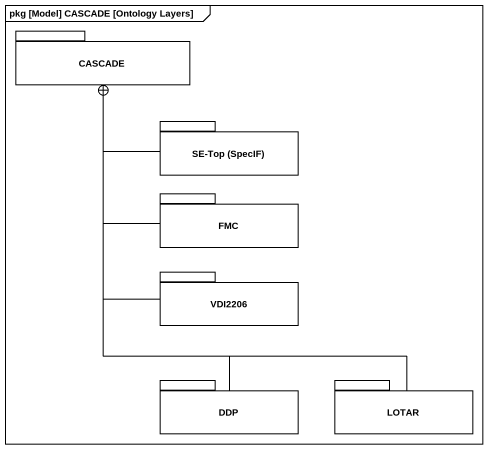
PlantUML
@startuml
mainframe pkg [Model] CASCADE [Ontology Layers]
package CASCADE {
}
package "SE-Top (SpecIF)" as SE_Top_SpecIF {
}
package FMC {
}
package VDI2206 {
}
package DDP {
}
package LOTAR {
}
SE_Top_SpecIF -up-+ CASCADE
FMC -up-+ CASCADE
VDI2206 -up-+ CASCADE
DDP -up-+ CASCADE
LOTAR -up-+ CASCADE
@enduml
